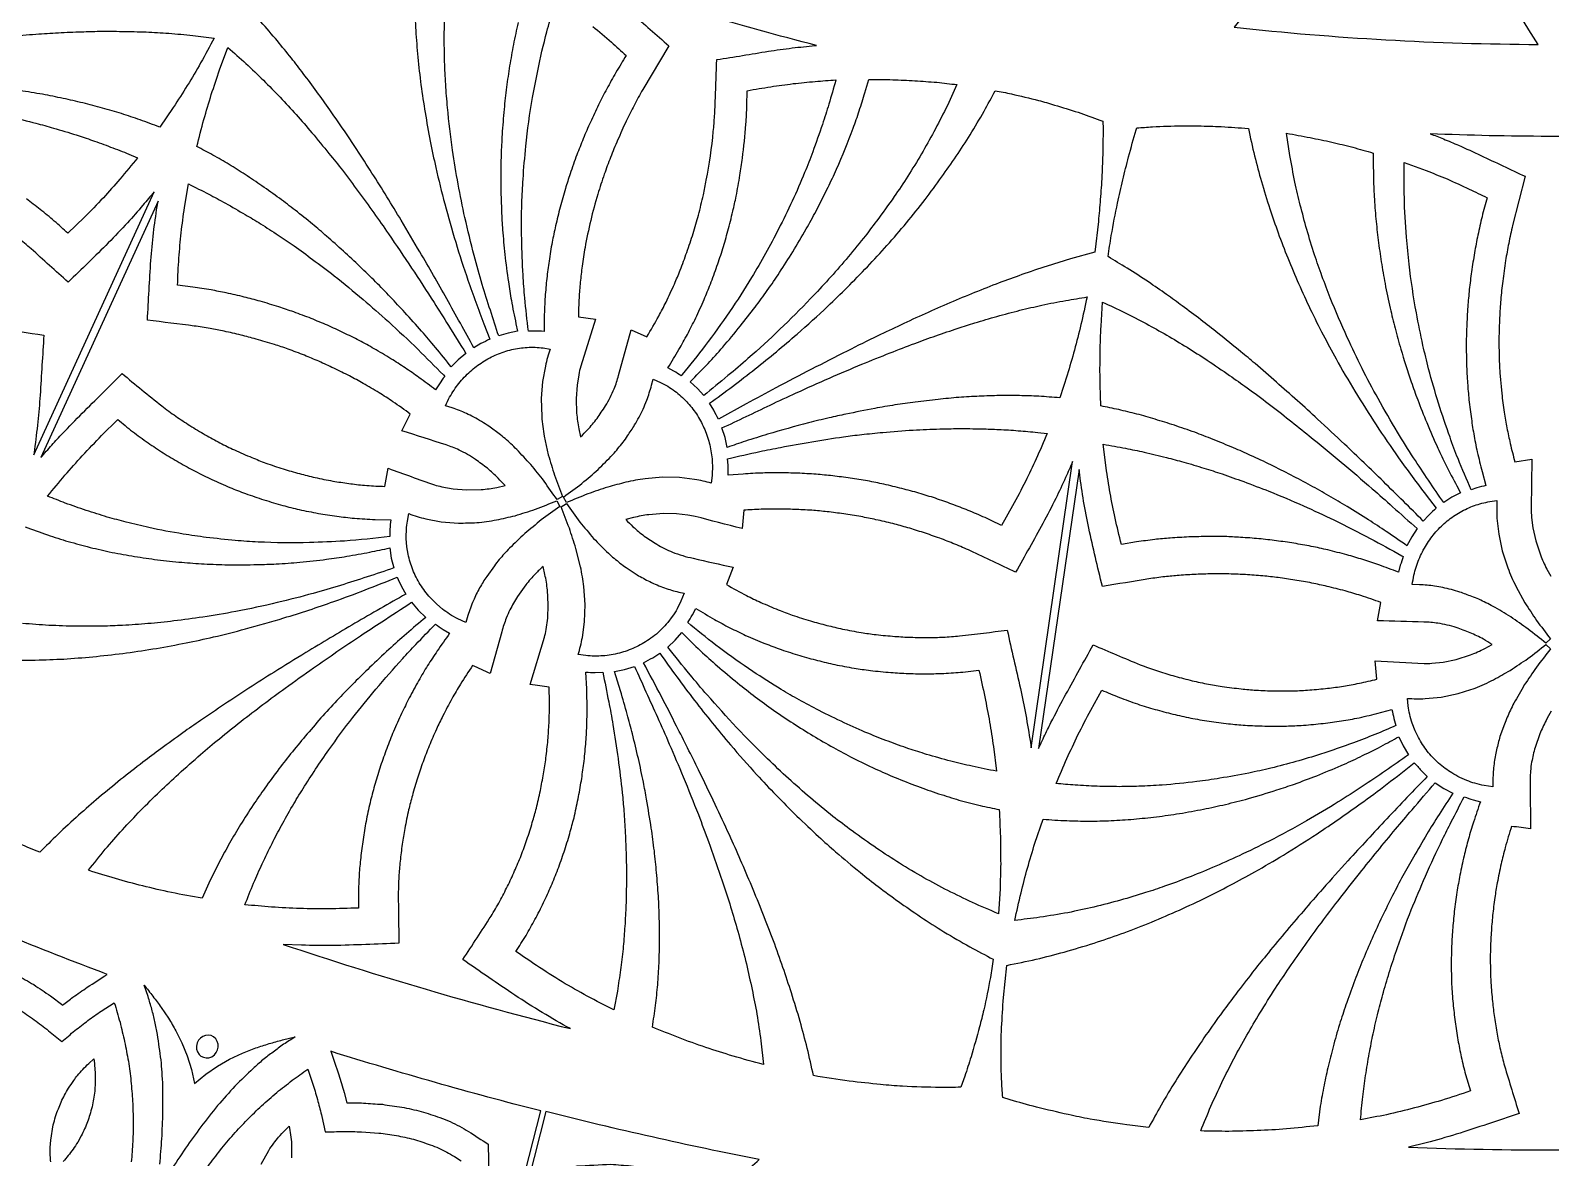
# Model space of a CAD drawing. Extents: x 10 to 990, y 10 to 990.
# Drawn here: x 350.5 to 500, y 104.2 to 215 of the extents above; entities that cross this region are included whole.
import ezdxf

# ---------------------------------------------------------------- set-up
doc = ezdxf.new("R2010")
doc.units = 0

msp = doc.modelspace()

# ---------------------------------------------------------------- linework, layer by layer
for points in [[(485.12, 237.37, -0.022561), (468.86, 215.32, 0.02616), (498.78, 213.63, -0.022572), (485.12, 237.37)], [(393.32, 183.25), (392.57, 182.62), (391.88, 181.92, 0.002963), (390.32, 183.84, 0.003454), (388.96, 185.43, 0.003922), (387.31, 187.27, 0.00529), (385.89, 188.79, 0.004786), (384.44, 190.28, 0.004159), (382.9, 191.79, 0.004761), (381.27, 193.3, 0.005523), (379.62, 194.77, 0.004314), (378.23, 195.96, 0.003994), (376.53, 197.32, 0.004657), (374.98, 198.5, 0.00479), (373.26, 199.72, 0.005365), (371.61, 200.83, 0.005062), (370.03, 201.82, 0.002571), (368.44, 202.75, -0.001503), (366.86, 203.59, -0.004824), (367.55, 206.24, -0.00473), (368.28, 208.7, -0.004779), (369.09, 211.12), (369.91, 213.33, -0.001428), (371.69, 211.75, -0.002861), (373.41, 210.1, -0.003199), (375.04, 208.44, -0.002504), (376.62, 206.73, -0.003041), (378.17, 204.95, -0.003314), (379.85, 202.9, -0.003368), (381.17, 201.25, -0.002937), (382.73, 199.18, -0.003785), (384.26, 197.06, -0.004723), (385.7, 195, -0.008505), (390.18, 188.25, -0.006168), (391.59, 186, 0.002583), (393.32, 183.25)], [(414.48, 181.04, 0.012397), (413.77, 181.51), (413.19, 181.84, 0.006674), (414.27, 183.63, 0.007487), (415.1, 185.12, 0.007545), (415.92, 186.73, 0.007942), (416.74, 188.56, 0.00767), (417.36, 190.05, 0.006978), (418.01, 191.83, 0.007301), (418.58, 193.55, 0.00783), (419.08, 195.29, 0.008185), (419.57, 197.22, 0.007629), (419.9, 198.7, 0.00747), (420.26, 200.77, 0.009213), (420.51, 202.44, 0.013693), (420.86, 205.78, 0.007131), (420.95, 207.63), (420.98, 209.08, -0.002462), (423.31, 209.47, -0.003421), (425.49, 209.77, -0.004), (427.67, 209.99, 0.00149), (429.7, 210.14, -0.005849), (429.01, 207.75, -0.007119), (428.38, 205.77, -0.008052), (427.42, 203.06, -0.010726), (426.63, 201.03, -0.022211), (424.06, 195.47, -0.019739), (421.42, 190.72, -0.010891), (419.25, 187.34, -0.011413), (416.85, 184.01, -0.00806), (414.6, 181.19), (414.48, 181.04)], [(416.71, 179.1), (416.08, 179.81), (415.38, 180.46, 0.006487), (417.13, 182.27, 0.006033), (418.57, 183.85, 0.007926), (420.31, 185.95, 0.009944), (421.75, 187.79, 0.01011), (422.96, 189.44, 0.008723), (424.17, 191.2, 0.008714), (425.46, 193.24, 0.009651), (426.78, 195.48, 0.011811), (427.75, 197.24, 0.00961), (428.93, 199.58, 0.01243), (429.76, 201.36, 0.017012), (431.39, 205.38, 0.012575), (432, 207.11, 0.011773), (432.56, 208.88), (432.94, 210.18, -0.003069), (435.29, 210.16, -0.003162), (437.47, 210.06, -0.003684), (439.63, 209.9, 0.001912), (441.61, 209.68, -0.003751), (440.53, 207.33, -0.005156), (439.34, 205.04, -0.005656), (438.12, 202.86, -0.006355), (436.77, 200.66, -0.005556), (435.44, 198.66, -0.007159), (433.69, 196.25, -0.007503), (432.41, 194.57, -0.007235), (430.7, 192.49, -0.014763), (427.22, 188.64, -0.02071), (421.06, 182.74, -0.009163), (419.09, 181.06, -0.002264), (416.71, 179.1)], [(418.15, 176.78, 0.01132), (417.69, 177.66), (417.27, 178.34, 0.011081), (421.77, 181.73, 0.010933), (425.89, 185.15, 0.008787), (428.91, 187.88, 0.008188), (430.81, 189.74, 0.013135), (434.73, 193.86, 0.01632), (438.47, 198.37, 0.006818), (440.1, 200.58, 0.006322), (441.54, 202.64, 0.006093), (442.91, 204.75, 0.006314), (444.28, 207.07, 0.001173), (445.38, 209.08, -0.006954), (446.96, 208.76, -0.00787), (449.63, 208.12, -0.01056), (451.21, 207.67, -0.002567), (453.52, 206.95, -0.00922), (455.66, 206.19), (455.97, 206.08, -0.006797), (455.97, 204.1, -0.0092), (455.87, 200.7, -0.009245), (455.7, 198.38, -0.005319), (455.52, 196.23), (455.17, 193.19), (452.79, 192.55), (450.48, 191.84, 0.002069), (447.99, 190.99, 0.002167), (445.76, 190.18, 0.002526), (443.34, 189.23, 0.00297), (440.92, 188.22, 0.003298), (438.49, 187.15, 0.003607), (436.07, 186.04, 0.003765), (433.82, 184.97, 0.003417), (430.82, 183.48, 0.006671), (423.8, 179.85, 0.004045), (420.89, 178.28), (418.15, 176.78)], [(488.75, 168.03, 0.011282), (488.03, 167.36), (487.47, 166.77, 0.002159), (483.56, 170.64, 0.002435), (479.73, 174.31, 0.002808), (477.08, 176.79, 0.005629), (475.09, 178.6, 0.005938), (470.93, 182.24, 0.008952), (469.53, 183.41, 0.005255), (467.28, 185.24, 0.009192), (465.58, 186.56, 0.008002), (463.77, 187.92, 0.006034), (462.22, 189.04, 0.001701), (460.44, 190.28, 0.002201), (458.34, 191.63, -0.002076), (456.47, 192.77, -0.007814), (456.79, 194.84, -0.008831), (457.4, 198.03, -0.009578), (457.92, 200.3, -0.004757), (458.49, 202.58, -0.007387), (459.24, 205.23), (459.3, 205.41, -0.005364), (460.83, 205.53, -0.009296), (463.72, 205.63, -0.010958), (465.36, 205.62, -0.002149), (467.61, 205.55, 0.002167), (470.27, 205.37, 0.005695), (470.88, 202.67, 0.005692), (471.55, 200.15, 0.006184), (472.38, 197.47, 0.006552), (473.2, 195.09, 0.006037), (474.14, 192.63, 0.006558), (475.21, 190.11, 0.007012), (476.36, 187.61, 0.007782), (477.63, 185.06, 0.008348), (478.89, 182.72, 0.008915), (480.75, 179.53, 0.018085), (485.04, 172.99, 0.011726), (487.76, 169.31), (488.75, 168.03)], [(491.14, 169.53), (490.29, 169.1), (489.48, 168.58, -0.006041), (486.52, 172.98, -0.008441), (484.95, 175.49, -0.00876), (483.03, 178.81, -0.010642), (481.45, 181.78, -0.00879), (480, 184.82, -0.014688), (478.33, 188.7, -0.008007), (477.51, 190.86, -0.005841), (476.78, 192.94, -0.00645), (476.02, 195.42, -0.006426), (475.38, 197.83, -0.004407), (474.85, 200.07, -0.005873), (474.36, 202.7), (474.02, 204.89, -0.00293), (476.34, 204.47, -0.004064), (478.49, 204.02, -0.002072), (480.53, 203.52, 0.001561), (482.55, 202.95, 0.005908), (482.57, 200.63, 0.005651), (482.64, 198.67, 0.006664), (482.81, 196.48, 0.006383), (483.04, 194.37, 0.006466), (483.34, 192.26, 0.00655), (483.71, 190.11, 0.007633), (484.22, 187.69, 0.007994), (484.7, 185.72, 0.007016), (485.26, 183.68, 0.008257), (486.29, 180.45, 0.012847), (486.92, 178.7, 0.010771), (487.81, 176.44, 0.009043), (488.9, 173.94, 0.01048), (489.7, 172.28, 0.010733), (490.78, 170.22), (491.14, 169.53)], [(493.64, 170.26, 0.015588), (492.73, 170.03), (492.17, 169.85, -0.00836), (490.89, 172.9, -0.009996), (490.1, 175, -0.022126), (488, 181.74, -0.008248), (487.44, 184.04, -0.008205), (486.79, 187.23, -0.016094), (486.08, 192.02, -0.00843), (485.82, 194.68, -0.015872), (485.61, 198.61, -0.009918), (485.59, 200.93), (485.6, 202.02), (487.75, 201.23, -0.00131), (489.81, 200.4, -0.002936), (491.98, 199.41, 0.001879), (493.75, 198.56, 0.005505), (493.25, 196.69, 0.006907), (492.84, 194.88, 0.007093), (492.51, 193.14, 0.007707), (492.22, 191.28, 0.00891), (492, 189.53, 0.007868), (491.85, 187.84, 0.008076), (491.74, 185.85, 0.007483), (491.7, 184.33, 0.007023), (491.72, 182.43, 0.008211), (491.81, 180.53, 0.007595), (491.94, 178.92, 0.007236), (492.17, 177.03, 0.007051), (492.43, 175.34, 0.00748), (492.78, 173.56, 0.008486), (493.26, 171.63), (493.64, 170.26)], [(391.23, 180.99, 0.012138), (390.71, 180.27), (390.33, 179.67, 0.005001), (388.7, 180.88, 0.006212), (387.34, 181.83, 0.003557), (385.94, 182.73, 0.005543), (384.28, 183.71, 0.006624), (382.83, 184.51, 0.004788), (381.28, 185.28, 0.004878), (379.7, 186.01, 0.005705), (378.1, 186.68, 0.006078), (376.39, 187.32, 0.003916), (374.93, 187.83, 0.005686), (373.09, 188.37, 0.006082), (371.52, 188.79, 0.006358), (369.75, 189.19, 0.003909), (368.25, 189.49, 0.005476), (366.46, 189.77), (364.96, 189.95, -0.005367), (365.09, 192.62, -0.005693), (365.32, 195.11, -0.005725), (365.64, 197.6), (366.03, 199.91, -0.004277), (368.03, 198.9, -0.004129), (369.67, 198.02, -0.004992), (371.61, 196.9, -0.006475), (373.13, 195.99, -0.00563), (374.86, 194.87, -0.005587), (376.42, 193.81, -0.005989), (378.24, 192.49, -0.007015), (380.35, 190.89, -0.014148), (383.2, 188.55, -0.007347), (385.7, 186.37, -0.006808), (388.61, 183.63, -0.003685), (391.1, 181.13), (391.23, 180.99)], [(397.17, 170.25, 0.009254), (396.49, 170.98, 0.023689), (395.43, 171.95, 0.007317), (394.26, 172.83, 0.03906), (392.64, 173.75, 0.024226), (391.37, 174.25, -0.0034), (387.03, 175.65), (387.85, 177.28, 0.009813), (386.14, 178.5, 0.003804), (384.78, 179.38, 0.005909), (383.21, 180.3, 0.007353), (381.87, 181.03, 0.006837), (380.33, 181.79, 0.007508), (378.85, 182.47, 0.006454), (377.44, 183.06, 0.006508), (375.83, 183.67, 0.004709), (374.49, 184.13, 0.006933), (372.68, 184.66, 0.00849), (371.2, 185.05, 0.008178), (369.54, 185.43, 0.008034), (368.16, 185.7, 0.006278), (366.6, 185.94, -0.003516), (362, 186.52, -0.00419), (362.33, 192.38, -0.005629), (362.59, 195.09, -0.005368), (362.95, 197.68), (363.04, 198.21), (351.5, 173, -0.008968), (352.61, 174.24, -0.007036), (353.65, 175.38, -0.003449), (355.58, 177.37, 0.002665), (359.51, 181.27, 0.005626), (363.4, 178.08, 0.008121), (364.79, 177.07, 0.007943), (366.17, 176.16, 0.009382), (367.68, 175.25, 0.010236), (369.13, 174.45, 0.008606), (370.55, 173.76, 0.009666), (372.27, 173.01, 0.009738), (373.64, 172.47, 0.009397), (375.33, 171.9, 0.009423), (376.95, 171.43, 0.009505), (378.48, 171.05, 0.009298), (380.23, 170.7, 0.008749), (381.79, 170.46, 0.00622), (383.35, 170.28, 0.006975), (385.13, 170.18), (385.33, 170.17), (385.68, 171.95, 0.003495), (390.22, 170.33, 0.023156), (390.95, 170.14), (392.06, 169.92), (393.38, 169.82), (394.83, 169.86, 0.022773), (396.36, 170.07), (397.17, 170.25)], [(419.01, 174.01), (418.8, 174.98), (418.5, 175.92, 0.002063), (423.24, 178.17, -0.003999), (425.8, 179.36, -0.003468), (429.07, 180.82, -0.006448), (432.26, 182.18, -0.004057), (435.04, 183.3, -0.006238), (437.46, 184.22, -0.008244), (439.54, 184.98, -0.008315), (441.72, 185.72, -0.006451), (443.37, 186.25, -0.002806), (445.54, 186.89, -0.002493), (447.8, 187.49, -0.001875), (449.97, 188, -0.002331), (452.32, 188.45, 0.001854), (454.4, 188.8, -0.00395), (453.8, 186.08, -0.004753), (453.17, 183.58, -0.005059), (452.45, 181.12), (451.72, 178.88, 0.003893), (449.66, 179.03, 0.004908), (447.75, 179.1, 0.004539), (445.79, 179.1, 0.003597), (443.8, 179.04, 0.003512), (441.8, 178.92, 0.003568), (439.75, 178.73, 0.004298), (437.51, 178.46, 0.004828), (435.51, 178.18, 0.00349), (433.52, 177.84, 0.004494), (430.69, 177.27, 0.009873), (429.03, 176.91, 0.005287), (427.01, 176.42, 0.007992), (422.99, 175.3, 0.003407), (420.81, 174.62, -0.001533), (419.01, 174.01)], [(486.88, 166.02), (486.34, 165.21), (485.87, 164.34, 0.002963), (483.83, 165.74, 0.003454), (482.08, 166.89, 0.003922), (479.98, 168.19, 0.00529), (478.19, 169.25, 0.004786), (476.38, 170.27, 0.004159), (474.48, 171.28, 0.004761), (472.49, 172.28, 0.005523), (470.49, 173.22, 0.004314), (468.82, 173.96, 0.003994), (466.81, 174.79, 0.004657), (464.99, 175.49, 0.00479), (462.99, 176.18, 0.005365), (461.1, 176.77, 0.005062), (459.3, 177.29, 0.002571), (457.52, 177.72, -0.001503), (455.76, 178.09, -0.004824), (455.68, 180.83, -0.00473), (455.69, 183.39, -0.004779), (455.78, 185.94), (455.94, 188.29, -0.001428), (458.09, 187.28, -0.002861), (460.21, 186.18, -0.003199), (462.24, 185.05, -0.002504), (464.24, 183.85, -0.003041), (466.23, 182.58, -0.003314), (468.42, 181.08, -0.003368), (470.15, 179.87, -0.002937), (472.23, 178.32, -0.003785), (474.29, 176.72, -0.004723), (476.26, 175.15, -0.008505), (482.46, 169.94, -0.006168), (484.45, 168.17, 0.002583), (486.88, 166.02)], [(402.3, 168.87, -0.001798), (401, 170.7, -0.001618), (399.69, 172.33, 0.00395), (398.31, 173.81, 0.013962), (397.17, 174.87, 0.022357), (396.58, 175.34, 0.008395), (395.58, 176.08, 0.024908), (394.09, 176.98, 0.018664), (393.37, 177.34, 0.018338), (391.97, 177.9), (391.3, 178.11, -0.013227), (391.72, 178.94, -0.014171), (392.15, 179.65, -0.013457), (392.63, 180.3, -0.015303), (393.16, 180.91, -0.012509), (393.74, 181.47, -0.016089), (394.34, 181.97, -0.014355), (394.98, 182.41, -0.014405), (395.66, 182.81, -0.015174), (396.36, 183.14, -0.015506), (397.07, 183.41, -0.01308), (397.82, 183.62, -0.015858), (398.58, 183.77, -0.01581), (399.35, 183.84, -0.013455), (400.12, 183.85, -0.015389), (400.91, 183.79), (401.6, 183.68, 0.028166), (401.13, 182.01), (400.85, 180.48), (400.73, 178.8), (400.77, 177.03, 0.02144), (401.03, 175.1), (401.42, 173.28, 0.001492), (402.03, 171.27, 0.001633), (402.83, 169.17), (402.3, 168.87)], [(402.93, 169.13, 0.001539), (404.73, 170.47, 0.001346), (406.32, 171.84, 0.006778), (407.76, 173.3, 0.015564), (408.77, 174.51, 0.022764), (409.21, 175.15, 0.009602), (409.91, 176.21, 0.025025), (410.74, 177.78, 0.021214), (411.1, 178.64, 0.021886), (411.58, 180.11), (411.74, 180.72), (412.47, 180.4), (413.16, 180.03, -0.012983), (413.87, 179.54, -0.016563), (414.47, 179.05, -0.012436), (415.03, 178.5, -0.016938), (415.53, 177.92, -0.014496), (415.98, 177.3, -0.014488), (416.39, 176.62, -0.014986), (416.73, 175.93, -0.014973), (417.02, 175.21, -0.012659), (417.25, 174.44, -0.015178), (417.42, 173.67, -0.014557), (417.52, 172.87, -0.013279), (417.56, 172.07, -0.014329), (417.53, 171.23), (417.45, 170.49, 0.029241), (415.81, 170.86), (414.31, 171.05), (412.66, 171.07), (410.94, 170.93, 0.019633), (409.05, 170.58, -0.001355), (407.27, 170.11, -0.001608), (405.3, 169.44, -0.001705), (403.22, 168.59), (402.93, 169.13)], [(385.92, 166.88, 0.010688), (385.85, 165.98), (385.84, 165.26, -0.013669), (381.37, 164.8, -0.009082), (377.94, 164.65, -0.01806), (372.88, 164.7, -0.007865), (370.64, 164.86, -0.009347), (367.78, 165.16, -0.012086), (365.51, 165.49, -0.014767), (362.14, 166.13, -0.008546), (359.92, 166.66, -0.008385), (358.05, 167.16, -0.00696), (355.97, 167.81, -0.007679), (353.92, 168.53, -0.001427), (352.18, 169.21, -0.00188), (353.88, 171.27, -0.002088), (355.59, 173.19, -0.00349), (357.49, 175.17), (359.07, 176.76, 0.005659), (360.53, 175.57, 0.007605), (362.06, 174.46, 0.007902), (363.56, 173.46, 0.007255), (365.11, 172.53, 0.007923), (366.7, 171.66, 0.007769), (368.34, 170.85, 0.007983), (370.1, 170.07, 0.00599), (371.63, 169.47, 0.006984), (373.46, 168.85, 0.008563), (375.32, 168.3, 0.005847), (376.91, 167.9, 0.006695), (378.81, 167.52, 0.008206), (380.62, 167.24, 0.005708), (382.36, 167.04, 0.008185), (384.38, 166.92), (385.92, 166.88)], [(419.11, 171.27, 0.014748), (419.1, 172.26), (419.06, 172.89, -0.004333), (422.22, 173.6, -0.007985), (424.27, 174.01, -0.012709), (430.45, 175.05, -0.007178), (432.24, 175.27, -0.007046), (434.31, 175.48, -0.010368), (437.3, 175.71, -0.006735), (439.93, 175.82, -0.010462), (441.71, 175.85, -0.007798), (444.05, 175.83, -0.010404), (445.73, 175.77, -0.009466), (447.64, 175.65, -0.010764), (449.55, 175.48), (450.48, 175.39, -0.005448), (449.4, 172.87, -0.003996), (448.35, 170.66, -0.005754), (447.08, 168.26), (445.99, 166.33, 0.002948), (444.37, 167.1, 0.005403), (442.71, 167.81, 0.005343), (441.12, 168.43, 0.005072), (439.5, 169, 0.005705), (437.87, 169.51, 0.00541), (436.2, 169.96, 0.006033), (434.43, 170.38, 0.006774), (432.82, 170.71, 0.004867), (431.11, 170.98, 0.004865), (429.39, 171.21, 0.003307), (427.75, 171.37, 0.004458), (425.92, 171.47, 0.005738), (424.18, 171.51, 0.003298), (422.51, 171.49, 0.005696), (420.58, 171.39), (419.11, 171.27)], [(485.51, 163.27, 0.012138), (485.21, 162.43), (485.02, 161.74, 0.005001), (483.11, 162.45, 0.006212), (481.54, 162.98, 0.003557), (479.95, 163.45, 0.005543), (478.08, 163.92, 0.006624), (476.46, 164.28, 0.004788), (474.75, 164.58, 0.004878), (473.03, 164.83, 0.005705), (471.31, 165.03, 0.006078), (469.49, 165.16, 0.003916), (467.95, 165.24, 0.005686), (466.02, 165.24, 0.006082), (464.4, 165.2, 0.006358), (462.59, 165.09, 0.003909), (461.06, 164.95, 0.005476), (459.28, 164.71), (457.78, 164.46, -0.005367), (457.16, 167.06, -0.005693), (456.67, 169.52, -0.005725), (456.28, 172), (456, 174.32, -0.004277), (458.2, 173.92, -0.004129), (460.02, 173.54, -0.004992), (462.21, 173.01, -0.006475), (463.92, 172.56, -0.00563), (465.9, 171.97, -0.005587), (467.68, 171.4, -0.005989), (469.81, 170.64, -0.007015), (472.28, 169.7, -0.014148), (475.68, 168.26, -0.007347), (478.69, 166.87, -0.006808), (482.25, 165.06, -0.003685), (485.35, 163.36), (485.51, 163.27)], [(448.9, 144.48), (452.98, 172.63, -0.012311), (452.29, 171.04, -0.006417), (451.33, 168.98, -0.005765), (450.07, 166.54, -0.002683), (447.38, 161.73, -0.00163), (442.94, 163.84, 0.005786), (441.4, 164.5, 0.005803), (439.91, 165.08, 0.007084), (438.31, 165.63, 0.008271), (436.77, 166.11, 0.006576), (435.31, 166.51, 0.006365), (433.64, 166.9, 0.007496), (432.16, 167.2, 0.007155), (430.47, 167.47, 0.007189), (428.85, 167.68, 0.007472), (427.33, 167.82, 0.006956), (425.62, 167.91, 0.00669), (424.09, 167.95, 0.003965), (422.56, 167.93, 0.004459), (420.84, 167.84), (420.65, 167.83), (420.48, 166.03, -0.003391), (415.87, 167.22, 0.022335), (415.14, 167.35), (414.04, 167.49), (412.74, 167.51), (411.31, 167.39, 0.020945), (409.8, 167.11), (409.05, 166.91, 0.010231), (409.75, 166.21, 0.025551), (410.86, 165.29, 0.009265), (412.09, 164.48, 0.033955), (413.62, 163.71, 0.039862), (415.68, 163.11, 0.002897), (419.6, 162.22), (418.95, 160.53, 0.014724), (420.91, 159.44, 0.006253), (422.32, 158.77, 0.008427), (424.04, 158.04, 0.006312), (425.42, 157.52, 0.008789), (427.2, 156.95, 0.009532), (428.82, 156.51, 0.00836), (430.36, 156.15, 0.009867), (432.2, 155.81, 0.010027), (433.65, 155.6, 0.009631), (435.49, 155.43, 0.010572), (437.06, 155.34, 0.010202), (438.81, 155.32, 0.009592), (440.25, 155.35, 0.008567), (441.87, 155.48, 0.003535), (446.55, 156.04, 0.001576), (447.86, 150.3, -0.001485), (448.38, 147.71, -0.003421), (448.83, 145.01), (448.9, 144.48)], [(494.24, 154.64, 0.009254), (493.38, 155.15, 0.023689), (492.09, 155.78, 0.007317), (490.72, 156.29, 0.03906), (488.9, 156.72, 0.024226), (487.54, 156.84, -0.0034), (482.98, 156.97), (483.31, 158.75, 0.009813), (481.33, 159.44, 0.003804), (479.78, 159.9, 0.005909), (478.01, 160.34, 0.007353), (476.52, 160.67, 0.006837), (474.83, 160.97, 0.007508), (473.21, 161.2, 0.006454), (471.69, 161.37, 0.006508), (469.98, 161.5, 0.004709), (468.57, 161.56, 0.006933), (466.67, 161.57, 0.00849), (465.15, 161.52, 0.008178), (463.45, 161.42, 0.008034), (462.05, 161.29, 0.006278), (460.48, 161.08, -0.003516), (455.91, 160.34, -0.00419), (454.57, 166.05, -0.005629), (454.06, 168.73, -0.005368), (453.68, 171.32), (453.62, 171.85), (449.64, 144.41, -0.008968), (450.35, 145.91, -0.007036), (451.03, 147.3, -0.003449), (452.33, 149.75, 0.002665), (455, 154.6, 0.005626), (459.63, 152.64, 0.008121), (461.25, 152.06, 0.007943), (462.83, 151.57, 0.009382), (464.53, 151.12, 0.010236), (466.15, 150.77, 0.008606), (467.7, 150.5, 0.009666), (469.57, 150.27, 0.009738), (471.04, 150.14, 0.009397), (472.81, 150.07, 0.009423), (474.51, 150.07, 0.009505), (476.08, 150.14, 0.009298), (477.85, 150.3, 0.008749), (479.42, 150.5, 0.00622), (480.97, 150.78, 0.006975), (482.7, 151.17), (482.9, 151.22), (482.74, 153.03, 0.003495), (487.55, 152.75, 0.023156), (488.31, 152.78), (489.43, 152.88), (490.72, 153.16), (492.1, 153.6, 0.022773), (493.51, 154.23), (494.24, 154.64)], [(402.56, 168.21, -0.001625), (400.73, 166.88, -0.001479), (399.1, 165.53, 0.004329), (397.6, 164.09, 0.014144), (396.59, 162.98, 0.027527), (396.12, 162.37), (395.36, 161.33, 0.015143), (394.67, 160.19, 0.030674), (394.05, 158.94, 0.019293), (393.5, 157.48), (393.3, 156.78), (392.52, 157.14, -0.014059), (391.7, 157.62, -0.015058), (391.02, 158.11), (390.45, 158.58, -0.012089), (389.81, 159.24, -0.016387), (389.29, 159.86, -0.014856), (388.83, 160.53, -0.015861), (388.43, 161.25, -0.015452), (388.1, 161.97, -0.015854), (387.84, 162.73, -0.014018), (387.64, 163.52), (387.51, 164.22), (387.45, 165.04, -0.013395), (387.47, 165.94, -0.015353), (387.56, 166.77), (387.7, 167.5, 0.030731), (389.36, 166.99), (390.9, 166.69), (392.6, 166.56, 0.00145), (394.38, 166.61, 0.022213), (396.33, 166.88, 0.001577), (398.15, 167.29, 0.001614), (400.16, 167.92, 0.001806), (402.26, 168.76), (402.56, 168.21)], [(403.2, 168.49, 0.001692), (404.52, 166.66, 0.001578), (405.88, 165.06, 0.00721), (407.33, 163.6, 0.016133), (408.47, 162.64, 0.028005), (409.09, 162.19), (410.15, 161.48, 0.01668), (411.4, 160.81, 0.03597), (412.85, 160.2, 0.026215), (414.25, 159.78), (414.78, 159.66), (414.47, 158.88), (414.1, 158.14, -0.013576), (413.61, 157.37), (413.17, 156.79, -0.01292), (412.56, 156.13), (412.05, 155.65, -0.014506), (411.34, 155.12, -0.01563), (410.64, 154.68, -0.016312), (409.93, 154.32, -0.016234), (409.19, 154.02, -0.013517), (408.41, 153.78, -0.017024), (407.61, 153.61, -0.015247), (406.79, 153.51, -0.014156), (405.96, 153.49, -0.01582), (405.11, 153.54), (404.35, 153.64, 0.030241), (404.77, 155.32), (404.99, 156.86), (405.04, 158.55), (404.92, 160.32, 0.019773), (404.59, 162.26), (404.14, 164.08, -0.001346), (403.49, 166.08, -0.001536), (402.67, 168.18), (403.2, 168.49)], [(499.54, 154.76, -0.001798), (497.78, 156.15, -0.001618), (496.07, 157.34, 0.00395), (494.33, 158.38, 0.013962), (492.94, 159.07, 0.022357), (492.24, 159.35, 0.008395), (491.07, 159.78, 0.024908), (489.39, 160.23, 0.018664), (488.59, 160.37, 0.018338), (487.09, 160.51), (486.39, 160.52, -0.013227), (486.55, 161.44, -0.014171), (486.77, 162.24, -0.013457), (487.05, 163, -0.015303), (487.38, 163.74, -0.012509), (487.78, 164.43, -0.016089), (488.22, 165.09, -0.014355), (488.7, 165.69, -0.014405), (489.25, 166.26, -0.015174), (489.83, 166.78, -0.015506), (490.44, 167.23, -0.01308), (491.1, 167.65, -0.015858), (491.78, 168, -0.01581), (492.5, 168.29, -0.013455), (493.23, 168.51, -0.015389), (494.01, 168.68), (494.71, 168.77, 0.028166), (494.72, 167.04), (494.89, 165.49), (495.24, 163.84), (495.78, 162.16, 0.02144), (496.57, 160.37), (497.46, 158.74, 0.001492), (498.61, 156.99, 0.001633), (499.97, 155.2), (499.54, 154.76)], [(375.35, 125.14, 0.018607), (403.59, 116.86, -0.005996), (400.82, 118.44, -0.005207), (398.14, 120.14, -0.004237), (393.01, 123.66, 0.004014), (395.79, 127.91, 0.007907), (396.66, 129.4, 0.007826), (397.41, 130.86, 0.007214), (398.11, 132.36, 0.007873), (398.75, 133.89, 0.007936), (399.32, 135.45, 0.008056), (399.85, 137.14, 0.005574), (400.25, 138.54, 0.006549), (400.64, 140.26, 0.00639), (400.95, 141.92, 0.004993), (401.19, 143.47, 0.005914), (401.38, 145.23, 0.007217), (401.49, 146.9, 0.004612), (401.54, 148.47, 0.005145), (401.51, 150.24), (401.5, 150.43, -0.00148), (399.65, 150.7), (401.05, 155.34, 0.022814), (401.2, 156.09), (401.37, 157.21), (401.42, 158.53), (401.34, 159.99, 0.02108), (401.09, 161.52), (400.9, 162.31, 0.008883), (400.16, 161.59, 0.023664), (399.2, 160.48), (398.38, 159.34, 0.026481), (397.65, 158.05, 0.025679), (397.29, 157.23, 0.028972), (396.85, 155.88), (395.7, 151.77, -0.001432), (393.98, 152.55, 0.010632), (392.78, 150.73, 0.004481), (391.93, 149.29, 0.007066), (391.06, 147.62, 0.005186), (390.41, 146.29, 0.006127), (389.71, 144.66, 0.006706), (389.1, 143.08, 0.007507), (388.55, 141.49, 0.008042), (388.05, 139.78, 0.005953), (387.68, 138.36, 0.007783), (387.31, 136.54, 0.008158), (387.05, 134.99, 0.006967), (386.85, 133.33, 0.005783), (386.72, 131.78, 0.005342), (386.66, 130.14, 0.001827), (386.73, 125.26, -0.005649), (380.21, 125.03, -0.006061), (377.16, 125.06), (375.35, 125.14)], [(387.97, 158.78), (388.62, 158.01), (389.36, 157.29, 0.002304), (387.46, 155.68, 0.003428), (385.74, 154.15, 0.004353), (383.85, 152.36, 0.004721), (382.35, 150.89, 0.003596), (380.81, 149.32, 0.003441), (379.26, 147.63, 0.004352), (377.7, 145.83, 0.004436), (376.25, 144.08, 0.004644), (374.92, 142.39, 0.004639), (373.54, 140.51, 0.00308), (372.39, 138.85, 0.004276), (371.16, 136.93, 0.004682), (370.07, 135.08, 0.003651), (369.1, 133.31, 0.003692), (368.17, 131.45), (367.38, 129.68, -0.005953), (364.35, 130.24, -0.005921), (361.53, 130.89, -0.004299), (358.85, 131.61, -0.001872), (356.19, 132.43, -0.002568), (357.85, 134.49, -0.001993), (359.54, 136.42, -0.001893), (361.31, 138.3, -0.003056), (363.21, 140.18, -0.001519), (365.04, 141.89, -0.002941), (367.23, 143.81, -0.003489), (369.07, 145.37, -0.002763), (371.19, 147.07, -0.003137), (373.36, 148.73, -0.003759), (375.54, 150.34, -0.004156), (378.33, 152.33, -0.006291), (382.95, 155.49, -0.006343), (385.04, 156.86, 0.002354), (387.97, 158.78)], [(415.13, 156.78, 0.013378), (415.6, 157.54), (415.93, 158.17, 0.007728), (417.75, 157.1, 0.008648), (419.27, 156.28, 0.005743), (420.83, 155.52, 0.008218), (422.7, 154.74, 0.008697), (424.32, 154.13, 0.008592), (426.15, 153.54, 0.009228), (427.91, 153.06, 0.007899), (429.6, 152.66, 0.008272), (431.49, 152.31, 0.00597), (433.1, 152.07, 0.007743), (435.11, 151.88, 0.008209), (436.82, 151.78, 0.008734), (438.72, 151.75, 0.006068), (440.32, 151.79, 0.008019), (442.2, 151.92), (443.77, 152.1, -0.002926), (444.35, 149.48, -0.003688), (444.82, 147, -0.002009), (445.2, 144.6), (445.5, 142.17, -0.007247), (443.09, 142.66, -0.007978), (441, 143.16, -0.008741), (438.63, 143.83, -0.00889), (436.88, 144.38, -0.007244), (434.85, 145.11, -0.007934), (432.86, 145.9, -0.009134), (430.53, 146.93, -0.010346), (428.06, 148.14, -0.010812), (426.08, 149.19, -0.011888), (424.33, 150.21, -0.0125), (421.52, 151.99, -0.011727), (418.25, 154.3, -0.008979), (415.44, 156.53), (415.13, 156.78)], [(390.33, 156.64, 0.013576), (391.08, 156.11), (391.72, 155.73, 0.005551), (390.5, 154, 0.006908), (389.55, 152.56, 0.004239), (388.66, 151.07, 0.005033), (387.75, 149.38, 0.004428), (386.98, 147.84, 0.005616), (386.2, 146.09, 0.006197), (385.53, 144.4, 0.006927), (384.92, 142.69, 0.00592), (384.39, 140.96, 0.005209), (383.94, 139.31, 0.005753), (383.54, 137.45, 0.007337), (383.23, 135.68, 0.006676), (382.99, 133.89, 0.00561), (382.83, 132.2, 0.005107), (382.75, 130.41), (382.75, 128.72, -0.005934), (379.79, 128.64, -0.006201), (377, 128.67, -0.006157), (374.2, 128.81, -0.001433), (371.58, 129.04, -0.004673), (372.44, 131.17, -0.005235), (373.29, 133.08, -0.00511), (374.25, 135.06, -0.005448), (375.17, 136.82, -0.005464), (376.25, 138.73, -0.004852), (377.3, 140.46, -0.00541), (378.54, 142.37, -0.006478), (379.84, 144.27, -0.012795), (382.19, 147.44, -0.00468), (384.46, 150.23, -0.008037), (387.1, 153.24, -0.007944), (388.39, 154.63, -0.003604), (390.33, 156.64)], [(413.17, 154.38), (413.89, 155.05), (414.55, 155.81, 0.006887), (416.4, 154, 0.00639), (418.03, 152.53, 0.007628), (420.04, 150.85, 0.008197), (421.78, 149.49, 0.008055), (423.57, 148.17, 0.007534), (425.5, 146.88, 0.006855), (427.46, 145.65, 0.006797), (429.46, 144.5, 0.006392), (431.4, 143.46, 0.006441), (433.56, 142.42, 0.006989), (435.53, 141.55, 0.007297), (437.72, 140.69, 0.007473), (439.81, 139.96, 0.007664), (441.81, 139.34, 0.007518), (443.9, 138.8, 0.001404), (445.77, 138.39, -0.002097), (445.88, 135.74, -0.004133), (445.91, 133.07, -0.002636), (445.85, 130.62), (445.7, 128.16, -0.004947), (443.13, 129.26, -0.004391), (440.72, 130.43, -0.004623), (438.35, 131.7, -0.006018), (435.97, 133.12, -0.006414), (433.73, 134.58, -0.00698), (431.29, 136.31, -0.006397), (429.41, 137.73, -0.007053), (427.2, 139.55, -0.007778), (425.05, 141.45, -0.008689), (422.98, 143.39, -0.02126), (417.04, 149.68, -0.010207), (415.36, 151.66, -0.002678), (413.17, 154.38)], [(499.98, 154.2, -0.001625), (498.6, 152.4, -0.001479), (497.41, 150.65, 0.004329), (496.38, 148.85, 0.014144), (495.73, 147.49, 0.027527), (495.45, 146.78), (495.01, 145.57, 0.015143), (494.68, 144.28, 0.030674), (494.43, 142.9, 0.019293), (494.32, 141.35), (494.32, 140.62), (493.47, 140.75, -0.014059), (492.54, 140.98, -0.015058), (491.75, 141.25), (491.07, 141.55, -0.012089), (490.28, 142, -0.016387), (489.61, 142.45, -0.014856), (488.98, 142.96, -0.015861), (488.39, 143.54, -0.015452), (487.87, 144.13, -0.015854), (487.4, 144.79, -0.014018), (486.99, 145.49), (486.67, 146.13), (486.38, 146.89, -0.013395), (486.14, 147.76, -0.015353), (485.99, 148.59), (485.92, 149.33, 0.030731), (487.66, 149.31), (489.22, 149.46), (490.89, 149.81, 0.00145), (492.58, 150.35, 0.022213), (494.38, 151.16, 0.001577), (496.01, 152.08, 0.001614), (497.77, 153.25, 0.001806), (499.54, 154.64), (499.98, 154.2)], [(410.78, 152.84, 0.012913), (411.69, 153.33), (412.39, 153.78, 0.010894), (415.8, 149.13, 0.010947), (419.34, 144.76, 0.008711), (421.93, 141.83, 0.009795), (423.8, 139.85, 0.014543), (428.01, 135.74, 0.01213), (429.68, 134.25, 0.009439), (432.11, 132.22, 0.011203), (433.87, 130.83, 0.007523), (435.86, 129.36, 0.005406), (438.02, 127.86, 0.004566), (440.33, 126.38, 0.005879), (442.87, 124.91, 0.001977), (445.18, 123.68, -0.00597), (444.9, 121.89, -0.008679), (444.25, 118.71, -0.008318), (443.83, 117.03, -0.002868), (443, 114.09, -0.008584), (442.37, 112.18), (441.98, 111.1, -0.006664), (439.97, 111.08, -0.010791), (436.26, 111.2, -0.009835), (434.1, 111.37, -0.004728), (431.02, 111.7, -0.002396), (427.5, 112.24, 0.001779), (426.89, 114.95, 0.001617), (426.19, 117.57, 0.00286), (425.33, 120.37, 0.00287), (424.5, 122.88, 0.002054), (423.57, 125.49, 0.002594), (422.53, 128.18, 0.002981), (421.43, 130.87, 0.002812), (420.33, 133.44, 0.002342), (419.23, 135.91, 0.002962), (417.83, 138.9, 0.00334), (416.19, 142.3, 0.004419), (414.03, 146.61, 0.004514), (412.54, 149.51, 0.000982), (410.78, 152.84)], [(405.11, 151.9, 0.010097), (406.04, 151.89), (406.78, 151.91, -0.004617), (407.36, 149, -0.008856), (407.77, 146.76, -0.015247), (408.69, 140.04, -0.009138), (408.85, 138.24, -0.009201), (408.98, 136.15, -0.011271), (409.1, 132.87, -0.00678), (409.09, 130.57, -0.007377), (409.05, 128.77, -0.005415), (408.93, 126.68, -0.005542), (408.77, 124.7, -0.004706), (408.52, 122.63, -0.005268), (408.21, 120.55), (407.87, 118.7, -0.004465), (405.24, 120.06, -0.004641), (402.79, 121.46, -0.00635), (400.25, 123.07, -0.001846), (398.23, 124.45, 0.005409), (399.23, 126.03, 0.004903), (400.11, 127.58, 0.007337), (400.96, 129.26, 0.006988), (401.7, 130.89, 0.007464), (402.37, 132.53, 0.007357), (402.97, 134.23, 0.007559), (403.53, 136.04, 0.005081), (403.95, 137.6, 0.006042), (404.35, 139.45, 0.005907), (404.67, 141.24, 0.004508), (404.92, 142.93, 0.005419), (405.1, 144.83, 0.00663), (405.21, 146.64, 0.004092), (405.24, 148.37, 0.004762), (405.2, 150.28), (405.11, 151.9)], [(407.93, 151.96), (408.93, 152.17), (409.9, 152.47, 0.001608), (412.16, 147.48, -0.003988), (413.32, 144.84, -0.003954), (414.68, 141.62, -0.006998), (416.18, 137.9, -0.003845), (417.2, 135.17, -0.004721), (418.01, 132.9, -0.003852), (418.78, 130.62, -0.002457), (419.54, 128.23, -0.001429), (420.23, 125.83, -0.002872), (420.9, 123.22, -0.003184), (421.46, 120.71, -0.002728), (421.94, 118.28, -0.003427), (422.32, 115.66), (422.6, 113.33, -0.005532), (419.59, 114.16, -0.00429), (416.92, 115.01, -0.004533), (414.21, 115.98, -0.001896), (411.66, 117.02, 0.00321), (411.97, 119.13, 0.003535), (412.18, 121.18, 0.003076), (412.31, 123.29, 0.004701), (412.37, 125.52, 0.004657), (412.34, 127.68, 0.004468), (412.25, 129.89, 0.004461), (412.07, 132.2, 0.004203), (411.85, 134.34, 0.003865), (411.55, 136.58, 0.00486), (411.08, 139.41, 0.005987), (410.78, 141.08, 0.004128), (410.28, 143.42, 0.004616), (409.69, 145.84, 0.004162), (409.19, 147.77, 0.003945), (408.52, 150.06), (407.93, 151.96)], [(484.39, 148.23, 0.010688), (484.58, 147.35), (484.77, 146.65, -0.013669), (480.61, 144.96, -0.009082), (477.37, 143.85, -0.01806), (472.49, 142.47, -0.007865), (470.3, 141.99, -0.009347), (467.47, 141.48, -0.012086), (465.2, 141.15, -0.014767), (461.79, 140.81, -0.008546), (459.5, 140.69, -0.008385), (457.57, 140.65, -0.00696), (455.4, 140.69, -0.007679), (453.23, 140.8, -0.001427), (451.36, 140.96, -0.00188), (452.42, 143.42, -0.002088), (453.51, 145.74, -0.00349), (454.77, 148.18), (455.85, 150.15, 0.005659), (457.58, 149.42, 0.007605), (459.36, 148.78, 0.007902), (461.09, 148.25, 0.007255), (462.84, 147.79, 0.007923), (464.6, 147.4, 0.007769), (466.4, 147.09, 0.007983), (468.32, 146.84, 0.00599), (469.95, 146.69, 0.006984), (471.88, 146.61, 0.008563), (473.82, 146.61, 0.005847), (475.46, 146.67, 0.006695), (477.39, 146.85, 0.008206), (479.21, 147.08, 0.005708), (480.93, 147.38, 0.008185), (482.9, 147.84), (484.39, 148.23)], [(485.07, 145.56), (485.5, 144.65), (486.02, 143.79, -0.006383), (481.47, 140.66, -0.007616), (479.11, 139.15, -0.008793), (475.98, 137.29, -0.012784), (472.31, 135.3, -0.008758), (469.36, 133.86, -0.01022), (466.73, 132.69, -0.011465), (464.35, 131.72, -0.011265), (462.02, 130.86, -0.008553), (460.16, 130.23, -0.005903), (457.68, 129.49, -0.005714), (455.07, 128.82, -0.00499), (452.53, 128.26, -0.005778), (449.77, 127.81, -0.00183), (447.29, 127.49, -0.003888), (447.91, 130.21, -0.002586), (448.54, 132.64, -0.002473), (449.28, 135.11), (450.08, 137.45, 0.006451), (452.41, 137.31, 0.007121), (454.57, 137.26, 0.006916), (456.78, 137.31, 0.006573), (459, 137.46, 0.006394), (461.23, 137.69, 0.006448), (463.5, 138.01, 0.00672), (465.85, 138.44, 0.006174), (468.02, 138.91, 0.006119), (470.27, 139.48, 0.00804), (473.07, 140.33, 0.009371), (474.81, 140.91, 0.007075), (476.99, 141.73, 0.008307), (479.41, 142.74, 0.008512), (481.25, 143.58, 0.007205), (483.31, 144.61, 0.001455), (485.07, 145.56)], [(486.58, 143.01, 0.012729), (487.27, 142.24), (487.87, 141.66, 0.002439), (483.88, 137.49, 0.002903), (480.06, 133.36, 0.003222), (477.59, 130.61, 0.006232), (475.68, 128.42, 0.006828), (472.01, 124.04, 0.009543), (470.69, 122.4, 0.005116), (469.04, 120.26, 0.003247), (467.72, 118.51, 0.001977), (466.1, 116.24, 0.002516), (464.55, 113.96, 0.001814), (463.12, 111.74, 0.003), (461.68, 109.33, -0.001194), (460.47, 107.15, -0.007783), (458.33, 107.4, -0.010186), (454.7, 107.97, -0.010067), (452.56, 108.41, -0.005437), (449.43, 109.14, -0.009944), (446.84, 109.87), (446.12, 110.09, -0.006831), (446, 111.89, -0.011075), (445.95, 115.23, -0.0096), (446, 116.96, -0.003502), (446.18, 119.92), (446.52, 123.08, 0.004732), (449.4, 123.68, 0.004578), (452.17, 124.39, 0.006073), (455.1, 125.28, 0.006043), (457.72, 126.17, 0.005552), (460.41, 127.2, 0.006165), (463.14, 128.37, 0.006575), (465.85, 129.62, 0.006989), (468.49, 130.96, 0.00679), (470.91, 132.28, 0.007494), (473.71, 133.92, 0.008733), (477.03, 136.02, 0.011548), (481.28, 138.96, 0.009041), (483.92, 140.92, 0.00563), (486.58, 143.01)], [(488.64, 141.04), (489.48, 140.48), (490.39, 140, 0.002304), (489.02, 137.92, 0.003428), (487.81, 135.97, 0.004353), (486.5, 133.72, 0.004721), (485.47, 131.89, 0.003596), (484.44, 129.94, 0.003441), (483.43, 127.88, 0.004352), (482.43, 125.72, 0.004436), (481.54, 123.64, 0.004644), (480.74, 121.63, 0.004639), (479.95, 119.44, 0.00308), (479.31, 117.53, 0.004276), (478.67, 115.34, 0.004682), (478.14, 113.26, 0.003651), (477.71, 111.29, 0.003692), (477.34, 109.24), (477.09, 107.32, -0.005953), (474.02, 107, -0.005921), (471.13, 106.83, -0.004299), (468.35, 106.76, -0.001872), (465.58, 106.8, -0.002568), (466.59, 109.25, -0.001993), (467.66, 111.57, -0.001893), (468.83, 113.88, -0.003056), (470.12, 116.22, -0.001519), (471.39, 118.38, -0.002941), (472.95, 120.84, -0.003489), (474.28, 122.85, -0.002763), (475.84, 125.08, -0.003137), (477.45, 127.28, -0.003759), (479.09, 129.44, -0.004156), (481.21, 132.13, -0.006291), (484.75, 136.47, -0.006343), (486.37, 138.38, 0.002354), (488.64, 141.04)], [(491.5, 139.65, 0.013576), (492.38, 139.35), (493.09, 139.17, 0.005551), (492.42, 137.17, 0.006908), (491.91, 135.51, 0.004239), (491.48, 133.84, 0.005033), (491.08, 131.96, 0.004428), (490.77, 130.27, 0.005616), (490.52, 128.37, 0.006197), (490.35, 126.56, 0.006927), (490.25, 124.75, 0.00592), (490.22, 122.93, 0.005209), (490.26, 121.22, 0.005753), (490.4, 119.33, 0.007337), (490.6, 117.54, 0.006676), (490.88, 115.75, 0.00561), (491.2, 114.08, 0.005107), (491.63, 112.35), (492.1, 110.73, -0.005934), (489.28, 109.81, -0.006201), (486.6, 109.06, -0.006157), (483.87, 108.4, -0.001433), (481.3, 107.89, -0.004673), (481.52, 110.17, -0.005235), (481.8, 112.24, -0.00511), (482.16, 114.42, -0.005448), (482.54, 116.36, -0.005464), (483.04, 118.5, -0.004852), (483.56, 120.46, -0.00541), (484.21, 122.64, -0.006478), (484.93, 124.83, -0.012795), (486.29, 128.53, -0.00468), (487.68, 131.85, -0.008037), (489.37, 135.48, -0.007944), (490.22, 137.18, -0.003604), (491.5, 139.65)], [(358.04, 122.2, -0.013094), (338.13, 130.3), (328.8, 109.07, -0.000937), (331.2, 109.73, -0.002796), (332.9, 110.13), (334.03, 110.34, -0.004801), (334.29, 112.06), (334.69, 113.99), (335.25, 115.98), (335.97, 117.93), (336.88, 119.84), (337.96, 121.64, -0.005631), (338.66, 122.6, 0.000825), (340.23, 124.55, 0.002062), (343.58, 124.14, 0.001351), (345.53, 123.67, 0.001077), (347.38, 123, 0.001279), (349.14, 122.16, 0.001112), (350.82, 121.19, -0.002624), (352.46, 120.08), (353.66, 119.17, -0.004239), (354.67, 119.95, -0.002406), (356.08, 120.93, 0.00144), (358.04, 122.2)], [(422.16, 103.99, -0.013094), (401.19, 108.7), (395.48, 86.23, -0.000937), (397.74, 87.27, -0.002796), (399.35, 87.95), (400.43, 88.34, -0.004801), (400.4, 90.07), (400.48, 92.04), (400.71, 94.1), (401.09, 96.14), (401.67, 98.18), (402.44, 100.12, -0.005631), (402.98, 101.19, 0.000825), (404.21, 103.37, 0.002062), (407.58, 103.53, 0.001351), (409.57, 103.37, 0.001077), (411.52, 103.02, 0.001279), (413.39, 102.49, 0.001112), (415.2, 101.8, -0.002624), (417, 100.97), (418.33, 100.27, -0.004239), (419.21, 101.21, -0.002406), (420.44, 102.41, 0.00144), (422.16, 103.99)]]:
    msp.add_lwpolyline(points, format="xyb", close=True)
for points in [[(409.65, 216.7, 0.004415), (413.26, 213.5), (410.71, 209.21, 0.006959), (409.85, 207.63, 0.008511), (409.08, 206.08, 0.010188), (408.24, 204.22, 0.01204), (407.54, 202.52, 0.012009), (406.93, 200.86, 0.008927), (406.29, 198.91, 0.027621), (405.03, 193.66, 0.008774), (404.75, 191.82, 0.009702), (404.57, 190.26, 0.008285), (404.44, 188.7, 0.008728), (404.38, 186.85), (406.05, 186.61), (404.61, 181.98, 0.024354), (404.42, 181.15), (404.25, 180.13), (404.16, 178.81), (404.21, 177.36, 0.022061), (404.42, 175.84), (404.6, 175.05, 0.010404), (405.28, 175.74, 0.024277), (406.21, 176.85, 0.008476), (407.04, 178.08, 0.038392), (407.9, 179.78, 0.023625), (408.34, 181.09), (409.56, 185.58), (411.11, 184.89, 0.014788), (412.28, 186.91, 0.008323), (413, 188.29, 0.009127), (413.82, 190.07, 0.010631), (414.39, 191.43, 0.009551), (415.04, 193.18, 0.011364), (415.66, 195.05, 0.012589), (416.18, 196.85, 0.009536), (416.67, 198.84, 0.01029), (416.96, 200.27, 0.023463), (417.65, 205.08, 0.01293), (417.77, 206.59, 0.01144), (417.85, 208.33, -0.001444), (417.99, 212.13, 0.003056), (423.06, 212.96, -0.002954), (425.41, 213.28, -0.002964), (427.65, 213.52), (427.79, 213.53), (427.79, 213.53, -0.019669), (405.47, 220.14, -0.013584)], [(388.27, 217.51, 0.006552), (388.38, 214.99, 0.006037), (388.59, 212.36, 0.006558), (388.9, 209.64, 0.007012), (389.31, 206.92, 0.007782), (389.81, 204.12, 0.008348), (390.36, 201.52, 0.008915), (391.24, 197.94, 0.018085), (393.52, 190.45, 0.011726), (395.09, 186.15), (395.68, 184.65), (395.68, 184.65, 0.011282), (394.79, 184.21), (394.1, 183.8, 0.002159), (391.43, 188.61, 0.002435), (388.8, 193.22, 0.002808), (386.95, 196.34, 0.005629), (385.55, 198.64, 0.005938), (382.58, 203.31, 0.008952), (381.57, 204.82, 0.005255), (379.92, 207.21, 0.009192), (378.67, 208.96, 0.008002), (377.32, 210.77, 0.006034), (376.15, 212.28, 0.001701), (374.78, 213.97, 0.002201), (373.15, 215.86, -0.002076)], [(398.45, 215.77, 0.006664), (397.99, 213.62, 0.006383), (397.62, 211.53, 0.006466), (397.31, 209.42, 0.00655), (397.07, 207.25, 0.007633), (396.88, 204.78, 0.007994), (396.78, 202.76, 0.007016), (396.74, 200.64, 0.008257), (396.82, 197.25, 0.012847), (396.93, 195.4, 0.010771), (397.15, 192.98, 0.009043), (397.49, 190.28, 0.01048), (397.79, 188.46, 0.010733), (398.24, 186.17), (398.4, 185.42), (398.4, 185.42), (397.46, 185.24), (396.54, 184.97, -0.006041), (394.93, 190.02, -0.008441), (394.13, 192.87, -0.00876), (393.22, 196.6, -0.010642), (392.55, 199.9, -0.00879), (392.01, 203.22, -0.014688), (391.51, 207.41, -0.008007), (391.33, 209.71, -0.005841), (391.22, 211.92, -0.00645), (391.19, 214.52, -0.006426), (391.24, 217.01, -0.004407)], [(405.81, 215.4, -0.002936), (407.62, 213.84, 0.001879), (409.08, 212.54, 0.005505), (408.07, 210.88, 0.006907), (407.17, 209.25, 0.007093), (406.36, 207.68, 0.007707), (405.56, 205.98, 0.00891), (404.86, 204.36, 0.007868), (404.23, 202.78, 0.008076), (403.57, 200.9, 0.007483), (403.1, 199.46, 0.007023), (402.58, 197.63, 0.008211), (402.14, 195.78, 0.007595), (401.8, 194.19, 0.007236), (401.49, 192.32, 0.007051), (401.27, 190.62, 0.00748), (401.11, 188.82, 0.008486), (401.02, 186.83), (401, 185.41), (401, 185.41, 0.015588), (400.06, 185.44), (399.47, 185.43, -0.00836), (399.11, 188.71, -0.009996), (398.94, 190.95, -0.022126), (398.82, 198.02, -0.008248), (398.94, 200.38, -0.008205), (399.21, 203.62, -0.016094), (399.87, 208.42, -0.00843), (400.38, 211.04, -0.015872), (401.28, 214.87, -0.009918), (401.92, 217.11)], [(348.44, 214.43, -0.006238), (351.03, 214.64, -0.008244), (353.24, 214.77, -0.008315), (355.53, 214.87, -0.006451), (357.27, 214.92, -0.002806), (359.53, 214.91, -0.002493), (361.87, 214.85, -0.001875), (364.1, 214.73, -0.002331), (366.47, 214.51, 0.001854), (368.57, 214.25, -0.00395), (367.23, 211.81, -0.004753), (365.92, 209.59, -0.005059), (364.54, 207.43), (363.21, 205.49, 0.003893), (361.27, 206.21, 0.004908), (359.46, 206.82, 0.004539), (357.58, 207.37, 0.003597), (355.65, 207.87, 0.003512), (353.7, 208.32, 0.003568), (351.68, 208.72, 0.004298), (349.46, 209.09, 0.004828)], [(348.48, 206.51, -0.006735), (351.03, 205.88, -0.010462), (352.75, 205.4, -0.007798), (354.99, 204.73, -0.010404), (356.58, 204.19, -0.009466), (358.38, 203.54, -0.010764), (360.17, 202.84), (361.03, 202.49, -0.005448), (359.28, 200.37, -0.003996), (357.66, 198.55, -0.005754), (355.77, 196.6), (354.17, 195.06, 0.002948), (352.84, 196.26, 0.005403), (351.45, 197.41, 0.005343), (350.09, 198.45, 0.005072)], [(511.42, 204.79, -0.019669), (488.14, 204.84, -0.013584), (489.45, 204.33, -0.006137), (490.95, 203.71, -0.002967), (493.13, 202.72, 0.004415), (497.49, 200.66), (496.25, 195.84, 0.006959), (495.87, 194.07, 0.008511), (495.57, 192.37, 0.010188), (495.29, 190.35, 0.01204), (495.09, 188.52, 0.012009), (494.98, 186.76, 0.008927), (494.91, 184.7, 0.027621), (495.19, 179.31, 0.008774), (495.43, 177.47, 0.009702), (495.7, 175.92, 0.008285), (496.02, 174.39, 0.008728), (496.48, 172.6), (498.15, 172.84), (498.07, 167.99, 0.024354), (498.12, 167.13), (498.24, 166.11), (498.54, 164.82), (498.99, 163.44, 0.022061), (499.62, 162.04), (500.01, 161.34, 0.010404)], [(347.16, 185.81, 0.003535), (351.81, 185.03, 0.001576), (351.45, 179.15, -0.001485), (351.22, 176.52, -0.003421), (350.89, 173.8), (350.81, 173.27), (350.81, 173.27), (362.65, 199.14, -0.012311), (361.55, 197.81, -0.006417), (360.04, 196.1, -0.005765), (358.15, 194.11, -0.002683), (354.21, 190.26, -0.00163), (350.55, 193.54, 0.005786), (349.26, 194.6, 0.005803)], [(349.96, 166.2, 0.006451), (352.16, 165.4, 0.007121), (354.21, 164.76, 0.006916), (356.35, 164.18, 0.006573), (358.52, 163.69, 0.006394), (360.73, 163.29, 0.006448), (362.99, 162.96, 0.00672), (365.37, 162.71, 0.006174), (367.58, 162.55, 0.006119), (369.9, 162.47, 0.00804), (372.83, 162.49, 0.009371), (374.66, 162.55, 0.007075), (376.99, 162.72, 0.008307), (379.6, 163.01, 0.008512), (381.6, 163.3, 0.007205), (383.86, 163.71, 0.001455), (385.82, 164.12), (385.82, 164.12), (385.97, 163.13), (386.23, 162.15, -0.006383), (380.98, 160.44, -0.007616), (378.29, 159.65, -0.008793), (374.76, 158.75, -0.012784), (370.68, 157.87, -0.008758), (367.45, 157.33, -0.01022), (364.6, 156.94, -0.011465), (362.04, 156.68, -0.011265), (359.56, 156.51, -0.008553), (357.59, 156.43, -0.005903), (355, 156.42, -0.005714), (352.31, 156.51, -0.00499), (349.72, 156.7, -0.005778)], [(348.29, 153.08, 0.006073), (351.35, 153.11, 0.006043), (354.11, 153.22, 0.005552), (356.98, 153.46, 0.006165), (359.94, 153.8, 0.006575), (362.88, 154.25, 0.006989), (365.8, 154.79, 0.00679), (368.49, 155.37, 0.007494), (371.64, 156.16, 0.008733), (375.41, 157.24, 0.011548), (380.32, 158.85, 0.009041), (383.41, 160, 0.00563), (386.55, 161.25), (386.55, 161.25, 0.012729), (386.99, 160.32), (387.41, 159.59, 0.002439), (382.4, 156.71, 0.002903), (377.57, 153.83, 0.003222), (374.43, 151.89, 0.006232), (371.98, 150.32, 0.006828), (367.22, 147.15, 0.009543), (365.49, 145.95, 0.005116), (363.31, 144.36, 0.003247), (361.55, 143.05, 0.001977), (359.36, 141.34, 0.002516), (357.22, 139.58, 0.001814), (355.23, 137.86, 0.003), (353.17, 135.95, -0.001194), (351.4, 134.2, -0.007783), (349.41, 135.04, -0.010186)], [(500.05, 148.07, 0.008883), (499.55, 147.17, 0.023664), (498.93, 145.84), (498.47, 144.51, 0.026481), (498.13, 143.07, 0.025679), (498.02, 142.18, 0.028972), (497.98, 140.76), (498.03, 136.5, -0.001432), (496.16, 136.75, 0.010632), (495.53, 134.67, 0.004481), (495.12, 133.05, 0.007066), (494.75, 131.2, 0.005186), (494.5, 129.74, 0.006127), (494.29, 127.98, 0.006706), (494.15, 126.29, 0.007507), (494.07, 124.61, 0.008042), (494.07, 122.84, 0.005953), (494.12, 121.37, 0.007783), (494.28, 119.52, 0.008158), (494.47, 117.95, 0.006967), (494.74, 116.31, 0.005783), (495.05, 114.78, 0.005342), (495.46, 113.19, 0.001827), (496.89, 108.53, -0.005649), (490.7, 106.47, -0.006061), (487.77, 105.63), (486.01, 105.2), (486.01, 105.2, 0.018607), (515.44, 105.22, -0.005996)], [(363.22, 103.52, 0.001577), (363.42, 106.04, 0.001976), (363.52, 108.63, 0.001605), (363.51, 111.21, 0.005455), (363.44, 112.58, 0.005902), (363.34, 113.78, 0.001768), (362.98, 116.29, 0.005025), (362.74, 117.55, 0.004159), (362.43, 118.77, 0.004907), (362.06, 120.01), (361.66, 121.15, -0.002751), (362.54, 120.04, -0.003329), (363.35, 118.95), (364.08, 117.88, -0.004722), (364.79, 116.64), (365.39, 115.46), (365.92, 114.19), (366.32, 112.85), (366.63, 111.46), (367.73, 112.37), (368.88, 113.16), (370.08, 113.85), (371.33, 114.44, -0.003807), (372.67, 114.96, -0.003811), (373.97, 115.39, -0.003587), (375.28, 115.75), (376.53, 116.04, 0.005106), (375.39, 115.32, 0.003181), (374.35, 114.56, 0.00532), (373.35, 113.79, 0.004415), (372.39, 112.94, -0.001308), (370.6, 111.22, -0.001078), (368.89, 109.3, 0.001799), (367.25, 107.22, 0.001295), (365.74, 105.1, 0.002113), (364.26, 102.88)], [(349.36, 118.76, -0.003263), (350.87, 117.73, -0.00206), (352.27, 116.66), (353.57, 115.59, -0.002396), (354.87, 116.67, -0.00332), (356.15, 117.67, -0.00246), (357.45, 118.58), (358.74, 119.41, -0.002996), (359.3, 117.49, -0.002436), (359.75, 115.59, -0.003213), (360.12, 113.66, -0.002916), (360.38, 111.7, -0.003091), (360.54, 109.72, -0.002843), (360.6, 107.74, -0.003537), (360.56, 105.75, -0.003323), (360.41, 103.75, -0.003739)], [(352.49, 103.76, -0.013689), (352.44, 104.4, -0.010317), (352.44, 105.18), (352.49, 105.88), (352.74, 107.4, -0.010614), (352.96, 108.21, -0.012356), (353.24, 108.99, -0.010562), (353.51, 109.64, -0.008612), (353.85, 110.33, -0.010428), (354.23, 111, -0.013033), (354.75, 111.76, -0.012724), (355.13, 112.27, -0.010266), (355.63, 112.84, -0.011015), (356.23, 113.44), (356.72, 113.89), (356.72, 113.89, -0.010425), (356.82, 112.97, -0.01065), (356.87, 112.25, -0.008745), (356.86, 111.47, -0.009786), (356.81, 110.7, -0.00857), (356.7, 109.94, -0.010135), (356.55, 109.18, -0.01156), (356.33, 108.38, -0.010575), (356.11, 107.71, -0.009307), (355.82, 107.01, -0.008306), (355.48, 106.31), (355.15, 105.7, -0.009335), (354.68, 105, -0.025184), (353.7, 103.79, -0.008899)], [(394.94, 86.34), (400.67, 108.77, -0.013282), (380.03, 114.63, -0.001905), (380.83, 112.32, -0.003677), (381.34, 110.59), (381.61, 109.57, -0.003745), (383.25, 109.55, 0.001114), (385.1, 109.42, 0.001349), (387.01, 109.15, -0.004855), (388.92, 108.73, 0.001333), (390.75, 108.13, -0.007078), (391.77, 107.72, -0.007069), (392.7, 107.26, -0.006348), (393.57, 106.76, 0.001644), (395.51, 105.51, -0.002175), (395.55, 102.92, -0.007314)], [(367.96, 103.34, -0.003097), (369.17, 104.93, -0.003103), (370.45, 106.46, -0.002729), (371.81, 107.91, -0.003329), (373.22, 109.28, -0.002784), (374.71, 110.58, -0.002622), (376.24, 111.78, 0.001228), (377.76, 112.88, -0.003312), (378.3, 111.31, -0.003801), (378.77, 109.71, -0.004162), (379.15, 108.21), (379.46, 106.7, -0.002248), (381.29, 106.75, -0.003639), (383.05, 106.72), (384.74, 106.6, 0.001103), (386.48, 106.36, -0.004906), (388.16, 105.99, 0.001158), (389.81, 105.45, -0.009257), (390.66, 105.11, -0.007853), (391.43, 104.72, -0.006145), (392.18, 104.29), (392.85, 103.86)], [(373.19, 103.54), (373.93, 104.89, -0.008639), (374.42, 105.59, -0.011056), (374.9, 106.2, -0.012065), (375.54, 106.87), (375.94, 107.27), (375.94, 107.27, -0.009172), (376.08, 106.43), (376.15, 105.73), (376.17, 104.17, -0.010229)]]:
    msp.add_lwpolyline(points, format="xyb")
msp.add_lwpolyline([(368.34, 114.1), (368.59, 114.28), (368.77, 114.51), (368.89, 114.77), (368.95, 115.05), (368.94, 115.32), (368.87, 115.6), (368.73, 115.85), (368.51, 116.05), (368.25, 116.18), (367.97, 116.23), (367.7, 116.2), (367.45, 116.1), (367.22, 115.93), (367.03, 115.72), (366.89, 115.45), (366.82, 115.15), (366.83, 114.84), (366.92, 114.57), (367.07, 114.33), (367.26, 114.16), (367.5, 114.04), (367.77, 113.98), (368.05, 114), (368.34, 114.1)], close=True)

doc.saveas('drawing.dxf')
